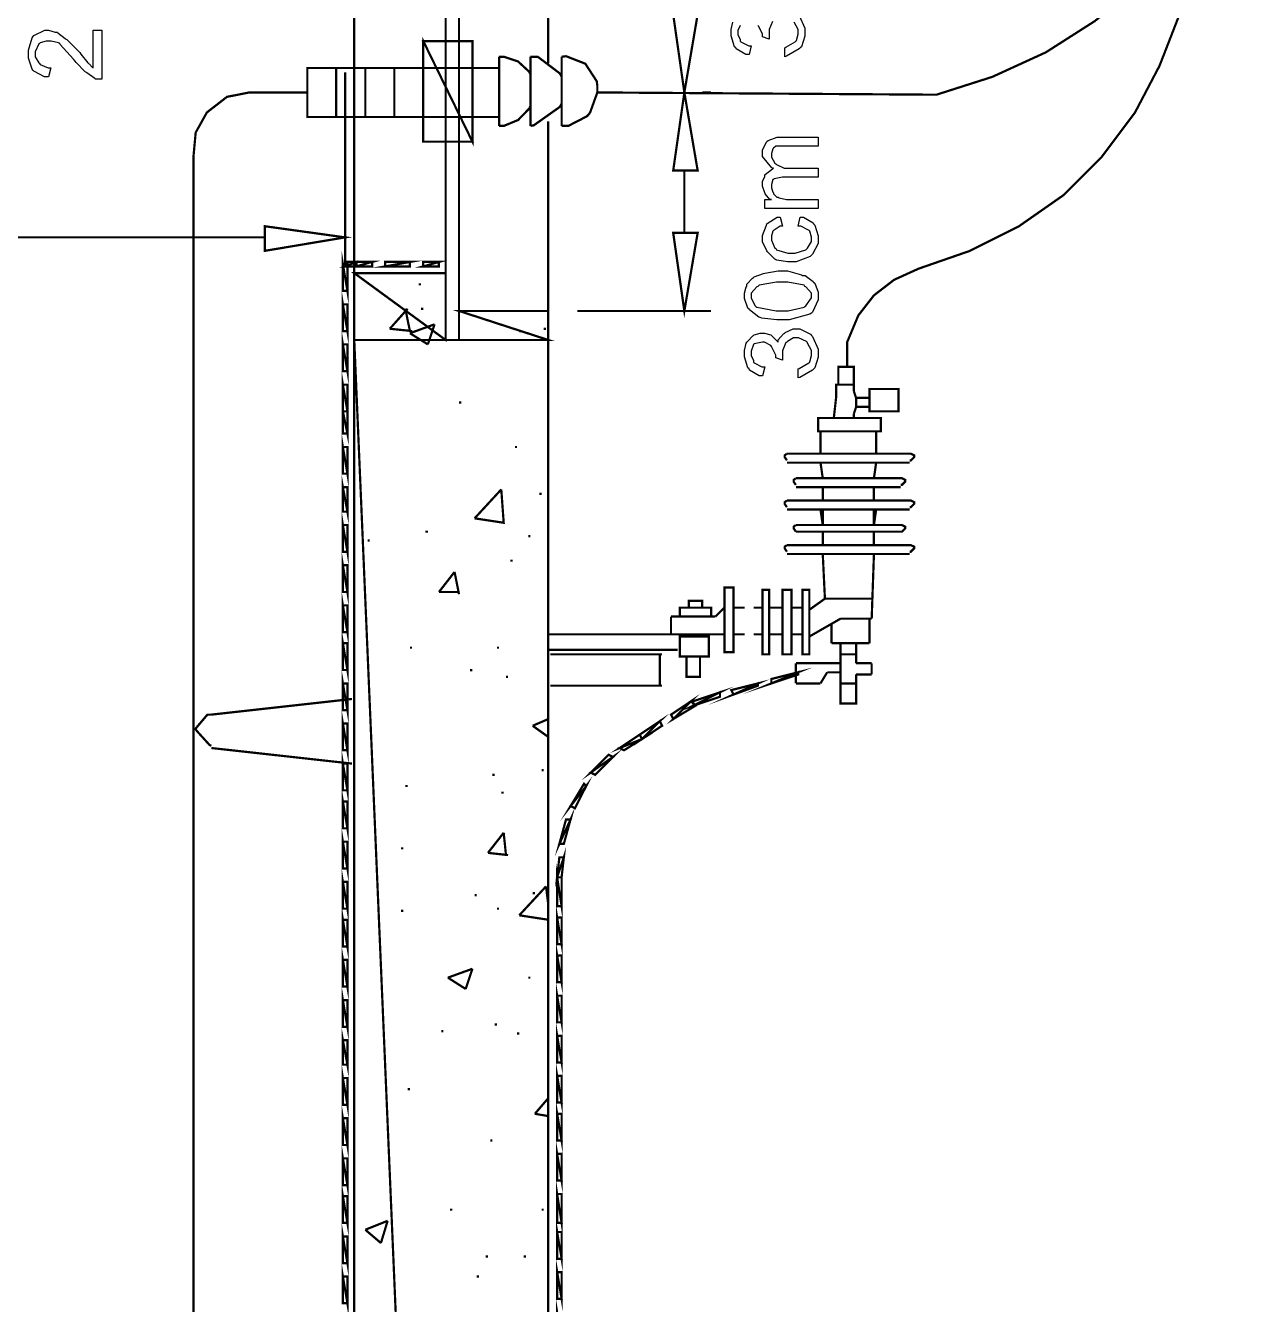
# Model space of a CAD drawing. Header units: metres. Extents: x -593 to 248, y 430 to 1024.
# Drawn here: x -486.61 to -463.42, y 936.27 to 960.58 of the extents above; entities that cross this region are included whole.
import ezdxf

# ---------------------------------------------------------------- set-up
doc = ezdxf.new("R2010")
doc.units = ezdxf.units.M
doc.header["$MEASUREMENT"] = 0
for name, color, linetype in [('C00-00-00-BLACK', 7, 'Continuous'), ('C00-7E-FF', 150, 'Continuous'), ('C00-FF-00', 3, 'Continuous'), ('C93-95-97', 253, 'Continuous'), ('CFF-00-00', 1, 'Continuous'), ('CFF-7E-00', 30, 'Continuous')]:
    doc.layers.add(name, color=color, linetype=linetype)

msp = doc.modelspace()

# ---------------------------------------------------------------- linework, layer by layer
at = {"layer": 'C00-00-00-BLACK', "const_width": 0.0423}
for points in [[(-480.361, 966.467), (-480.361, 868.083)], [(-476.674, 959.855), (-476.674, 966.467)], [(-478.369, 954.599), (-478.369, 964.008), (-478.624, 964.008), (-478.624, 954.599)], [(-477.607, 958.668), (-477.607, 959.982)], [(-477.011, 959.643), (-477.034, 959.696), (-477.246, 959.892), (-477.517, 959.982), (-477.607, 959.982)], [(-476.419, 959.6), (-476.452, 959.665), (-476.872, 959.982), (-477.011, 959.982)], [(-477.011, 958.668), (-477.011, 959.982)], [(-475.74, 959.43), (-475.751, 959.516), (-475.968, 959.85), (-476.335, 959.993), (-476.419, 959.982)], [(-476.419, 959.727), (-476.419, 959.982)], [(-477.607, 959.769), (-481.253, 959.769), (-481.253, 958.838), (-477.607, 958.838)], [(-480.703, 959.769), (-480.703, 958.838)], [(-480.151, 959.769), (-480.151, 958.838)], [(-479.599, 959.769), (-479.599, 958.838)], [(-476.419, 958.668), (-476.419, 959.727)], [(-476.419, 958.668), (-476.292, 958.668), (-475.941, 958.849), (-475.909, 958.881), (-475.877, 958.924), (-475.74, 959.304), (-475.74, 959.43)], [(-477.607, 958.668), (-477.517, 958.668), (-477.246, 958.78), (-477.034, 958.998), (-477.011, 959.05)], [(-477.011, 958.668), (-476.948, 958.679), (-476.452, 959.03), (-476.419, 959.093)], [(-476.674, 868.083), (-476.674, 958.754)], [(-480.361, 955.87), (-478.624, 955.87)], [(-479.134, 955.657), (-479.092, 955.657)], [(-479.685, 954.812), (-479.346, 955.192)], [(-479.303, 954.768), (-479.389, 955.192)], [(-479.092, 955.192), (-479.05, 955.192)], [(-478.369, 955.15), (-476.674, 955.15)], [(-479.303, 954.727), (-478.835, 954.896)], [(-478.962, 954.515), (-478.835, 954.896)], [(-479.685, 954.812), (-479.26, 954.768)], [(-479.303, 954.727), (-478.962, 954.515)], [(-477.224, 954.768), (-477.181, 954.768)], [(-476.758, 954.812), (-476.715, 954.812)], [(-478.624, 954.599), (-478.369, 954.599)], [(-470.863, 953.623), (-470.863, 953.75), (-471.202, 953.75), (-471.202, 953.497)], [(-478.369, 953.411), (-478.328, 953.411)], [(-471.202, 953.497), (-471.245, 953.115)], [(-470.821, 953.497), (-470.863, 953.623)], [(-471.202, 953.115), (-470.863, 953.115), (-470.863, 953.2)], [(-470.821, 953.327), (-470.863, 953.2)], [(-471.498, 952.438), (-471.498, 952.861)], [(-470.44, 952.438), (-470.44, 952.861)], [(-477.308, 952.565), (-477.266, 952.565)], [(-472.136, 952.438), (-472.136, 952.438), (-472.179, 952.405), (-472.179, 952.393), (-472.179, 952.372), (-472.136, 952.309), (-472.136, 952.309)], [(-469.802, 952.438), (-472.136, 952.438)], [(-469.802, 952.309), (-469.781, 952.309), (-469.717, 952.372), (-469.717, 952.393), (-469.717, 952.405), (-469.781, 952.438), (-469.802, 952.438)], [(-472.136, 952.266), (-469.802, 952.266)], [(-471.455, 951.97), (-471.498, 952.266)], [(-470.482, 951.97), (-470.44, 952.266)], [(-471.966, 951.97), (-471.966, 951.97), (-472.009, 951.938), (-472.009, 951.927), (-472.009, 951.906), (-471.966, 951.843), (-471.966, 951.843)], [(-469.971, 951.97), (-471.966, 951.97)], [(-469.971, 951.843), (-469.951, 951.843), (-469.887, 951.906), (-469.887, 951.927), (-469.887, 951.938), (-469.951, 951.97), (-469.971, 951.97)], [(-478.073, 951.208), (-477.566, 951.758)], [(-477.566, 951.758), (-477.52, 951.124), (-478.073, 951.208)], [(-471.966, 951.8), (-469.971, 951.8)], [(-471.455, 951.547), (-471.455, 951.8)], [(-470.482, 951.547), (-470.482, 951.8)], [(-476.843, 951.674), (-476.801, 951.674)], [(-472.136, 951.547), (-472.136, 951.547), (-472.179, 951.515), (-472.179, 951.504), (-472.179, 951.483), (-472.136, 951.42), (-472.136, 951.42)], [(-469.802, 951.547), (-472.136, 951.547)], [(-469.802, 951.42), (-469.781, 951.42), (-469.717, 951.483), (-469.717, 951.504), (-469.717, 951.515), (-469.781, 951.547), (-469.802, 951.547)], [(-472.136, 951.377), (-469.802, 951.377)], [(-471.455, 951.081), (-471.498, 951.377)], [(-471.455, 951.081), (-471.455, 951.377)], [(-470.482, 951.081), (-470.482, 951.377)], [(-470.482, 951.081), (-470.44, 951.377)], [(-471.966, 951.081), (-471.966, 951.081), (-472.009, 951.049), (-472.009, 951.038), (-472.009, 951.018), (-471.966, 950.954), (-471.966, 950.954)], [(-469.971, 951.081), (-471.966, 951.081)], [(-469.971, 950.954), (-469.951, 950.954), (-469.887, 951.018), (-469.887, 951.038), (-469.887, 951.049), (-469.951, 951.081), (-469.971, 951.081)], [(-480.108, 950.785), (-480.065, 950.785)], [(-479.007, 950.954), (-478.962, 950.954)], [(-477.054, 950.869), (-477.011, 950.869)], [(-471.966, 950.954), (-469.971, 950.954)], [(-471.455, 950.699), (-471.455, 950.954)], [(-470.482, 950.699), (-470.482, 950.954)], [(-472.136, 950.699), (-472.136, 950.699), (-472.179, 950.669), (-472.179, 950.658), (-472.179, 950.637), (-472.136, 950.573), (-472.136, 950.573)], [(-469.802, 950.699), (-472.136, 950.699)], [(-472.136, 950.53), (-469.802, 950.53)], [(-471.414, 949.681), (-471.455, 950.53)], [(-470.525, 949.3), (-470.482, 950.53)], [(-469.802, 950.573), (-469.781, 950.573), (-469.717, 950.637), (-469.717, 950.658), (-469.717, 950.669), (-469.781, 950.699), (-469.802, 950.699)], [(-477.393, 950.403), (-477.35, 950.403)], [(-478.751, 949.808), (-478.454, 950.189)], [(-478.369, 949.766), (-478.454, 950.189)], [(-478.751, 949.808), (-478.369, 949.808)], [(-471.71, 949.47), (-471.414, 949.681)], [(-471.414, 949.681), (-470.525, 949.681)], [(-474.339, 949.342), (-473.494, 949.342)], [(-474.339, 949.342), (-474.339, 949.004)], [(-473.494, 949.342), (-473.324, 949.511)], [(-473.152, 949.511), (-472.941, 949.511)], [(-472.771, 949.511), (-472.602, 949.511)], [(-472.475, 949.511), (-472.22, 949.511)], [(-472.051, 949.511), (-471.84, 949.511)], [(-471.71, 948.961), (-471.118, 949.3)], [(-471.118, 949.3), (-470.525, 949.3)], [(-470.567, 948.835), (-470.567, 949.3)], [(-471.287, 949.215), (-471.287, 948.835)], [(-476.674, 949.004), (-476.674, 948.708)], [(-474.808, 949.004), (-476.674, 949.004)], [(-473.324, 949.004), (-474.851, 949.004)], [(-473.152, 949.004), (-472.941, 949.004)], [(-472.771, 949.004), (-472.602, 949.004)], [(-472.475, 949.004), (-472.22, 949.004)], [(-472.051, 949.004), (-471.84, 949.004)], [(-471.287, 948.835), (-470.567, 948.835)], [(-470.821, 948.453), (-470.821, 948.835), (-471.118, 948.835), (-471.118, 947.688), (-470.821, 947.688), (-470.821, 948.24)], [(-479.303, 948.749), (-479.26, 948.749)], [(-477.65, 948.749), (-477.607, 948.749)], [(-476.674, 948.708), (-474.213, 948.708)], [(-476.631, 948.623), (-474.509, 948.623)], [(-474.552, 948.623), (-474.552, 948.027)], [(-471.118, 948.623), (-470.821, 948.623)], [(-478.158, 948.324), (-478.115, 948.324)], [(-471.966, 948.453), (-471.118, 948.453)], [(-471.966, 948.281), (-471.966, 948.453)], [(-470.821, 948.453), (-470.525, 948.453)], [(-470.525, 948.453), (-470.525, 948.24)], [(-477.477, 948.197), (-477.436, 948.197)], [(-471.966, 948.281), (-471.966, 948.07)], [(-471.966, 948.07), (-471.498, 948.07)], [(-471.498, 948.07), (-471.371, 948.281)], [(-471.371, 948.281), (-471.118, 948.281)], [(-471.118, 948.07), (-470.821, 948.07)], [(-470.525, 948.24), (-470.821, 948.24)], [(-476.631, 948.027), (-474.509, 948.027)], [(-480.404, 947.774), (-483.076, 947.477)], [(-483.076, 947.477), (-483.152, 947.477), (-483.366, 947.224), (-483.375, 947.181)], [(-476.97, 947.265), (-476.674, 947.392)], [(-483.375, 947.223), (-483.366, 947.181), (-483.108, 946.896), (-483.076, 946.885)], [(-476.97, 947.265), (-476.674, 947.054)], [(-480.404, 946.546), (-483.076, 946.842)], [(-476.801, 946.419), (-476.758, 946.419)], [(-479.389, 946.12), (-479.346, 946.12)], [(-477.735, 946.331), (-477.692, 946.331)], [(-477.566, 945.993), (-477.52, 945.993)], [(-477.819, 944.849), (-477.52, 945.231)], [(-477.477, 944.807), (-477.52, 945.231)], [(-479.473, 944.935), (-479.43, 944.935)], [(-477.819, 944.849), (-477.436, 944.807)], [(-477.224, 943.662), (-476.715, 944.212)], [(-476.674, 943.874), (-476.715, 944.212)], [(-478.073, 944.043), (-478.031, 944.043)], [(-476.97, 944.085), (-476.927, 944.085)], [(-479.473, 943.747), (-479.43, 943.747)], [(-477.65, 943.788), (-477.607, 943.788)], [(-477.224, 943.662), (-476.674, 943.578)], [(-478.581, 942.477), (-478.115, 942.646)], [(-478.581, 942.477), (-478.242, 942.261)], [(-478.242, 942.261), (-478.115, 942.646)], [(-477.054, 942.477), (-477.011, 942.477)], [(-477.692, 941.585), (-477.65, 941.585)], [(-478.708, 941.458), (-478.665, 941.458)], [(-477.266, 941.416), (-477.224, 941.416)], [(-479.346, 940.357), (-479.303, 940.357)], [(-476.927, 939.889), (-476.674, 940.185)], [(-476.927, 939.889), (-476.674, 939.846)], [(-477.776, 939.381), (-477.735, 939.381)], [(-480.151, 937.685), (-479.726, 937.855)], [(-479.854, 937.432), (-479.726, 937.855)], [(-478.538, 938.066), (-478.497, 938.066)], [(-476.801, 938.066), (-476.758, 938.066)], [(-480.151, 937.685), (-479.854, 937.432)], [(-477.862, 937.177), (-477.819, 937.177)], [(-477.14, 937.177), (-477.097, 937.177)], [(-478.031, 936.796), (-477.989, 936.796)]]:
    msp.add_lwpolyline(points, dxfattribs=at)
for points in [[(-478.115, 960.278), (-479.047, 960.278), (-478.115, 958.369), (-478.115, 960.278)], [(-478.115, 960.278), (-479.05, 960.278), (-479.05, 958.369), (-478.115, 958.369), (-478.115, 960.278)], [(-479.047, 960.278), (-478.115, 958.369), (-479.047, 958.369), (-479.047, 960.278)], [(-470.863, 954.089), (-471.159, 954.089), (-471.159, 953.75), (-470.863, 953.75), (-470.863, 954.089)], [(-470.014, 953.242), (-470.567, 953.242), (-470.567, 953.666), (-470.014, 953.666), (-470.014, 953.242)], [(-470.567, 953.497), (-470.821, 953.497), (-470.821, 953.327), (-470.567, 953.327), (-470.567, 953.497)], [(-471.541, 952.861), (-470.353, 952.861), (-470.353, 953.115), (-471.541, 953.115), (-471.541, 952.861)], [(-473.152, 949.893), (-473.324, 949.893), (-473.324, 948.665), (-473.152, 948.665), (-473.152, 949.893)], [(-472.475, 949.85), (-472.602, 949.85), (-472.602, 948.623), (-472.475, 948.623), (-472.475, 949.85)], [(-472.051, 949.85), (-472.22, 949.85), (-472.22, 948.623), (-472.051, 948.623), (-472.051, 949.85)], [(-471.71, 949.85), (-471.84, 949.85), (-471.84, 948.623), (-471.71, 948.623), (-471.71, 949.85)], [(-474, 949.511), (-473.747, 949.511), (-473.747, 949.638), (-474, 949.638), (-474, 949.511)], [(-474.17, 949.342), (-473.577, 949.342), (-473.577, 949.511), (-474.17, 949.511), (-474.17, 949.342)], [(-473.62, 948.961), (-474.17, 948.961), (-474.17, 948.58), (-473.62, 948.58), (-473.62, 948.961)], [(-473.789, 948.58), (-474.043, 948.58), (-474.043, 948.197), (-473.789, 948.197), (-473.789, 948.58)]]:
    msp.add_lwpolyline(points, close=True, dxfattribs=at)
at = {"layer": 'C00-00-00-BLACK'}
for points in [[(-478.115, 960.278), (-479.047, 960.278), (-478.115, 958.369), (-478.115, 960.278)], [(-479.047, 960.278), (-478.115, 958.369), (-479.047, 958.369), (-479.047, 960.278)]]:
    msp.add_lwpolyline(points, close=True, dxfattribs=at)
at = {"layer": 'C00-7E-FF', "const_width": 0.0423}
for points in [[(-474.298, 960.788), (-473.833, 960.788), (-474.086, 959.304), (-474.298, 960.788)], [(-474.298, 957.82), (-473.833, 957.82), (-474.086, 959.304), (-474.298, 957.82)], [(-482.061, 956.761), (-482.061, 956.293), (-480.534, 956.549), (-482.061, 956.761)], [(-474.298, 956.634), (-473.833, 956.634), (-474.086, 955.15), (-474.298, 956.634)]]:
    msp.add_lwpolyline(points, close=True, dxfattribs=at)
at = {"layer": 'C00-7E-FF'}
for points in [[(-474.298, 960.788), (-473.833, 960.788), (-474.086, 959.304), (-474.298, 960.788)], [(-474.298, 957.82), (-473.833, 957.82), (-474.086, 959.304), (-474.298, 957.82)], [(-482.061, 956.761), (-482.061, 956.293), (-480.534, 956.549), (-482.061, 956.761)], [(-474.298, 956.634), (-473.833, 956.634), (-474.086, 955.15), (-474.298, 956.634)]]:
    msp.add_lwpolyline(points, close=True, dxfattribs=at)
at = {"layer": 'C00-7E-FF', "const_width": 0.0423}
for points in [[(-480.534, 959.686), (-480.534, 956.039)], [(-473.747, 959.304), (-473.577, 959.304)], [(-473.747, 959.304), (-473.577, 959.304)], [(-474.086, 957.82), (-474.086, 956.634)], [(-482.061, 956.549), (-487.614, 956.549)], [(-476.123, 955.15), (-473.577, 955.15)]]:
    msp.add_lwpolyline(points, dxfattribs=at)
at = {"layer": 'C00-FF-00', "const_width": 0.0423}
for points in [[(-480.319, 955.997), (-480.319, 956.082), (-480.534, 955.997), (-480.319, 955.997)], [(-480.577, 956.039), (-480.491, 955.531), (-480.577, 955.531), (-480.577, 956.039)], [(-480.319, 956.082), (-480.534, 955.997), (-480.534, 956.082), (-480.319, 956.082)], [(-480.022, 955.997), (-480.022, 956.082), (-480.322, 955.997), (-480.022, 955.997)], [(-480.022, 956.082), (-480.322, 955.997), (-480.322, 956.082), (-480.022, 956.082)], [(-479.303, 955.997), (-479.303, 956.082), (-479.772, 955.997), (-479.303, 955.997)], [(-479.303, 956.082), (-479.772, 955.997), (-479.772, 956.082), (-479.303, 956.082)], [(-478.751, 955.997), (-478.751, 956.082), (-479.05, 955.997), (-478.751, 955.997)], [(-478.751, 956.082), (-479.05, 955.997), (-479.05, 956.082), (-478.751, 956.082)], [(-480.491, 956.039), (-480.577, 956.039), (-480.491, 955.531), (-480.491, 956.039)], [(-480.577, 955.277), (-480.491, 954.768), (-480.577, 954.768), (-480.577, 955.277)], [(-480.491, 955.277), (-480.577, 955.277), (-480.491, 954.768), (-480.491, 955.277)], [(-480.577, 954.515), (-480.491, 954.006), (-480.577, 954.006), (-480.577, 954.515)], [(-480.491, 954.515), (-480.577, 954.515), (-480.491, 954.006), (-480.491, 954.515)], [(-480.577, 953.75), (-480.491, 953.242), (-480.577, 953.242), (-480.577, 953.75)], [(-480.491, 953.75), (-480.577, 953.75), (-480.491, 953.242), (-480.491, 953.75)], [(-480.577, 953.242), (-480.491, 952.819), (-480.577, 952.819), (-480.577, 953.242)], [(-480.491, 953.242), (-480.577, 953.242), (-480.491, 952.819), (-480.491, 953.242)], [(-480.577, 952.565), (-480.491, 952.057), (-480.577, 952.057), (-480.577, 952.565)], [(-480.491, 952.565), (-480.577, 952.565), (-480.491, 952.057), (-480.491, 952.565)], [(-480.577, 951.8), (-480.491, 951.335), (-480.577, 951.335), (-480.577, 951.8)], [(-480.491, 951.8), (-480.577, 951.8), (-480.491, 951.335), (-480.491, 951.8)], [(-480.577, 951.081), (-480.491, 950.573), (-480.577, 950.573), (-480.577, 951.081)], [(-480.491, 951.081), (-480.577, 951.081), (-480.491, 950.573), (-480.491, 951.081)], [(-480.577, 950.316), (-480.491, 949.808), (-480.577, 949.808), (-480.577, 950.316)], [(-480.491, 950.316), (-480.577, 950.316), (-480.491, 949.808), (-480.491, 950.316)], [(-480.577, 949.554), (-480.491, 949.046), (-480.577, 949.046), (-480.577, 949.554)], [(-480.491, 949.554), (-480.577, 949.554), (-480.491, 949.046), (-480.491, 949.554)], [(-480.577, 948.835), (-480.491, 948.326), (-480.577, 948.326), (-480.577, 948.835)], [(-480.491, 948.835), (-480.577, 948.835), (-480.491, 948.326), (-480.491, 948.835)], [(-480.577, 948.07), (-480.491, 947.562), (-480.577, 947.562), (-480.577, 948.07)], [(-471.924, 948.281), (-472.432, 948.07), (-472.432, 948.154), (-471.924, 948.281)], [(-480.491, 948.07), (-480.577, 948.07), (-480.491, 947.562), (-480.491, 948.07)], [(-472.686, 948.027), (-472.686, 948.07), (-473.152, 947.858), (-472.686, 948.027)], [(-472.686, 948.07), (-473.152, 947.858), (-473.194, 947.943), (-472.686, 948.07)], [(-471.924, 948.24), (-471.924, 948.281), (-472.432, 948.07), (-471.924, 948.24)], [(-473.959, 947.731), (-474.298, 947.392), (-474.339, 947.477), (-473.959, 947.731)], [(-473.408, 947.816), (-473.408, 947.901), (-473.916, 947.647), (-473.408, 947.816)], [(-473.408, 947.901), (-473.916, 947.647), (-473.916, 947.731), (-473.408, 947.901)], [(-473.874, 947.647), (-473.959, 947.731), (-474.298, 947.392), (-473.874, 947.647)], [(-480.577, 947.308), (-480.491, 946.8), (-480.577, 946.8), (-480.577, 947.308)], [(-474.509, 947.265), (-474.552, 947.351), (-474.893, 947.012), (-474.509, 947.265)], [(-474.552, 947.351), (-474.893, 947.012), (-474.935, 947.096), (-474.552, 947.351)], [(-480.491, 947.308), (-480.577, 947.308), (-480.491, 946.8), (-480.491, 947.308)], [(-474.935, 947.096), (-474.893, 947.012), (-475.317, 946.842), (-474.935, 947.096)], [(-474.893, 947.012), (-475.317, 946.842), (-475.231, 946.8), (-474.893, 947.012)], [(-480.577, 946.546), (-480.491, 946.037), (-480.577, 946.037), (-480.577, 946.546)], [(-475.527, 946.715), (-475.443, 946.673), (-475.866, 946.376), (-475.527, 946.715)], [(-475.443, 946.673), (-475.866, 946.376), (-475.782, 946.331), (-475.443, 946.673)], [(-480.491, 946.546), (-480.577, 946.546), (-480.491, 946.037), (-480.491, 946.546)], [(-475.993, 946.163), (-475.952, 946.12), (-476.249, 945.738), (-475.993, 946.163)], [(-475.952, 946.12), (-476.249, 945.738), (-476.165, 945.697), (-475.952, 946.12)], [(-480.577, 945.824), (-480.491, 945.315), (-480.577, 945.315), (-480.577, 945.824)], [(-480.491, 945.824), (-480.577, 945.824), (-480.491, 945.315), (-480.491, 945.824)], [(-476.249, 945.485), (-476.462, 945.019), (-476.377, 945.019), (-476.249, 945.485)], [(-476.335, 945.485), (-476.249, 945.485), (-476.462, 945.019), (-476.335, 945.485)], [(-480.577, 945.062), (-480.491, 944.553), (-480.577, 944.553), (-480.577, 945.062)], [(-480.491, 945.062), (-480.577, 945.062), (-480.491, 944.553), (-480.491, 945.062)], [(-476.377, 944.765), (-476.504, 944.384), (-476.419, 944.384), (-476.377, 944.765)], [(-476.462, 944.765), (-476.377, 944.765), (-476.504, 944.384), (-476.462, 944.765)], [(-480.577, 944.297), (-480.491, 943.788), (-480.577, 943.788), (-480.577, 944.297)], [(-476.504, 944.384), (-476.419, 943.834), (-476.504, 943.834), (-476.504, 944.384)], [(-480.491, 944.297), (-480.577, 944.297), (-480.491, 943.788), (-480.491, 944.297)], [(-476.419, 944.384), (-476.504, 944.384), (-476.419, 943.834), (-476.419, 944.384)], [(-480.577, 943.578), (-480.491, 943.069), (-480.577, 943.069), (-480.577, 943.578)], [(-476.504, 943.619), (-476.419, 943.112), (-476.504, 943.112), (-476.504, 943.619)], [(-480.491, 943.578), (-480.577, 943.578), (-480.491, 943.069), (-480.491, 943.578)], [(-476.419, 943.619), (-476.504, 943.619), (-476.419, 943.112), (-476.419, 943.619)], [(-480.577, 942.816), (-480.491, 942.307), (-480.577, 942.307), (-480.577, 942.816)], [(-476.504, 942.9), (-476.419, 942.392), (-476.504, 942.392), (-476.504, 942.9)], [(-480.491, 942.816), (-480.577, 942.816), (-480.491, 942.307), (-480.491, 942.816)], [(-476.419, 942.9), (-476.504, 942.9), (-476.419, 942.392), (-476.419, 942.9)], [(-480.577, 942.051), (-480.491, 941.542), (-480.577, 941.542), (-480.577, 942.051)], [(-476.504, 942.135), (-476.419, 941.628), (-476.504, 941.628), (-476.504, 942.135)], [(-480.491, 942.051), (-480.577, 942.051), (-480.491, 941.542), (-480.491, 942.051)], [(-476.419, 942.135), (-476.504, 942.135), (-476.419, 941.628), (-476.419, 942.135)], [(-480.577, 941.288), (-480.491, 940.823), (-480.577, 940.823), (-480.577, 941.288)], [(-476.504, 941.373), (-476.419, 940.866), (-476.504, 940.866), (-476.504, 941.373)], [(-480.491, 941.288), (-480.577, 941.288), (-480.491, 940.823), (-480.491, 941.288)], [(-476.419, 941.373), (-476.504, 941.373), (-476.419, 940.866), (-476.419, 941.373)], [(-480.577, 940.569), (-480.491, 940.061), (-480.577, 940.061), (-480.577, 940.569)], [(-476.504, 940.611), (-476.419, 940.104), (-476.504, 940.104), (-476.504, 940.611)], [(-480.491, 940.569), (-480.577, 940.569), (-480.491, 940.061), (-480.491, 940.569)], [(-476.419, 940.611), (-476.504, 940.611), (-476.419, 940.104), (-476.419, 940.611)], [(-480.577, 939.804), (-480.491, 939.296), (-480.577, 939.296), (-480.577, 939.804)], [(-476.504, 939.889), (-476.419, 939.381), (-476.504, 939.381), (-476.504, 939.889)], [(-480.491, 939.804), (-480.577, 939.804), (-480.491, 939.296), (-480.491, 939.804)], [(-476.419, 939.889), (-476.504, 939.889), (-476.419, 939.381), (-476.419, 939.889)], [(-476.504, 939.127), (-476.419, 938.619), (-476.504, 938.619), (-476.504, 939.127)], [(-480.577, 939.042), (-480.491, 938.534), (-480.577, 938.534), (-480.577, 939.042)], [(-476.419, 939.127), (-476.504, 939.127), (-476.419, 938.619), (-476.419, 939.127)], [(-480.491, 939.042), (-480.577, 939.042), (-480.491, 938.534), (-480.491, 939.042)], [(-476.504, 938.364), (-476.419, 937.815), (-476.504, 937.815), (-476.504, 938.364)], [(-480.577, 938.323), (-480.491, 937.815), (-480.577, 937.815), (-480.577, 938.323)], [(-476.419, 938.364), (-476.504, 938.364), (-476.419, 937.815), (-476.419, 938.364)], [(-480.491, 938.323), (-480.577, 938.323), (-480.491, 937.815), (-480.491, 938.323)], [(-476.504, 937.643), (-476.419, 937.134), (-476.504, 937.134), (-476.504, 937.643)], [(-480.577, 937.558), (-480.491, 937.05), (-480.577, 937.05), (-480.577, 937.558)], [(-476.419, 937.643), (-476.504, 937.643), (-476.419, 937.134), (-476.419, 937.643)], [(-480.491, 937.558), (-480.577, 937.558), (-480.491, 937.05), (-480.491, 937.558)], [(-480.577, 936.796), (-480.491, 936.288), (-480.577, 936.288), (-480.577, 936.796)], [(-476.419, 936.88), (-476.504, 936.88), (-476.419, 936.373), (-476.419, 936.88)], [(-476.504, 936.88), (-476.419, 936.373), (-476.504, 936.373), (-476.504, 936.88)], [(-480.491, 936.796), (-480.577, 936.796), (-480.491, 936.288), (-480.491, 936.796)], [(-476.504, 936.115), (-476.419, 935.608), (-476.504, 935.608), (-476.504, 936.115)]]:
    msp.add_lwpolyline(points, close=True, dxfattribs=at)
for points in [[(-480.319, 955.997), (-480.319, 956.082)], [(-480.491, 953.242), (-480.577, 953.242)], [(-473.916, 947.647), (-473.916, 947.731)], [(-474.893, 947.012), (-474.935, 947.096)], [(-476.377, 945.019), (-476.462, 945.019)]]:
    msp.add_lwpolyline(points, dxfattribs=at)
at = {"layer": 'C00-FF-00'}
for points in [[(-480.491, 956.039), (-480.577, 956.039), (-480.491, 955.531), (-480.491, 956.039)], [(-480.577, 956.039), (-480.491, 955.531), (-480.577, 955.531), (-480.577, 956.039)], [(-480.319, 955.997), (-480.319, 956.082), (-480.534, 955.997), (-480.319, 955.997)], [(-480.319, 956.082), (-480.534, 955.997), (-480.534, 956.082), (-480.319, 956.082)], [(-480.022, 955.997), (-480.022, 956.082), (-480.322, 955.997), (-480.022, 955.997)], [(-480.022, 956.082), (-480.322, 955.997), (-480.322, 956.082), (-480.022, 956.082)], [(-479.303, 955.997), (-479.303, 956.082), (-479.772, 955.997), (-479.303, 955.997)], [(-479.303, 956.082), (-479.772, 955.997), (-479.772, 956.082), (-479.303, 956.082)], [(-478.751, 955.997), (-478.751, 956.082), (-479.05, 955.997), (-478.751, 955.997)], [(-478.751, 956.082), (-479.05, 955.997), (-479.05, 956.082), (-478.751, 956.082)], [(-480.491, 955.277), (-480.577, 955.277), (-480.491, 954.768), (-480.491, 955.277)], [(-480.577, 955.277), (-480.491, 954.768), (-480.577, 954.768), (-480.577, 955.277)], [(-480.491, 954.515), (-480.577, 954.515), (-480.491, 954.006), (-480.491, 954.515)], [(-480.577, 954.515), (-480.491, 954.006), (-480.577, 954.006), (-480.577, 954.515)], [(-480.491, 953.75), (-480.577, 953.75), (-480.491, 953.242), (-480.491, 953.75)], [(-480.577, 953.75), (-480.491, 953.242), (-480.577, 953.242), (-480.577, 953.75)], [(-480.491, 953.242), (-480.577, 953.242), (-480.491, 952.819), (-480.491, 953.242)], [(-480.577, 953.242), (-480.491, 952.819), (-480.577, 952.819), (-480.577, 953.242)], [(-480.491, 952.565), (-480.577, 952.565), (-480.491, 952.057), (-480.491, 952.565)], [(-480.577, 952.565), (-480.491, 952.057), (-480.577, 952.057), (-480.577, 952.565)], [(-480.491, 951.8), (-480.577, 951.8), (-480.491, 951.335), (-480.491, 951.8)], [(-480.577, 951.8), (-480.491, 951.335), (-480.577, 951.335), (-480.577, 951.8)], [(-480.491, 951.081), (-480.577, 951.081), (-480.491, 950.573), (-480.491, 951.081)], [(-480.577, 951.081), (-480.491, 950.573), (-480.577, 950.573), (-480.577, 951.081)], [(-480.491, 950.316), (-480.577, 950.316), (-480.491, 949.808), (-480.491, 950.316)], [(-480.577, 950.316), (-480.491, 949.808), (-480.577, 949.808), (-480.577, 950.316)], [(-480.491, 949.554), (-480.577, 949.554), (-480.491, 949.046), (-480.491, 949.554)], [(-480.577, 949.554), (-480.491, 949.046), (-480.577, 949.046), (-480.577, 949.554)], [(-480.491, 948.835), (-480.577, 948.835), (-480.491, 948.326), (-480.491, 948.835)], [(-480.577, 948.835), (-480.491, 948.326), (-480.577, 948.326), (-480.577, 948.835)], [(-471.924, 948.24), (-471.924, 948.281), (-472.432, 948.07), (-471.924, 948.24)], [(-471.924, 948.281), (-472.432, 948.07), (-472.432, 948.154), (-471.924, 948.281)], [(-480.491, 948.07), (-480.577, 948.07), (-480.491, 947.562), (-480.491, 948.07)], [(-480.577, 948.07), (-480.491, 947.562), (-480.577, 947.562), (-480.577, 948.07)], [(-473.408, 947.816), (-473.408, 947.901), (-473.916, 947.647), (-473.408, 947.816)], [(-473.408, 947.901), (-473.916, 947.647), (-473.916, 947.731), (-473.408, 947.901)], [(-472.686, 948.07), (-473.152, 947.858), (-473.194, 947.943), (-472.686, 948.07)], [(-472.686, 948.027), (-472.686, 948.07), (-473.152, 947.858), (-472.686, 948.027)], [(-473.959, 947.731), (-474.298, 947.392), (-474.339, 947.477), (-473.959, 947.731)], [(-473.874, 947.647), (-473.959, 947.731), (-474.298, 947.392), (-473.874, 947.647)], [(-474.552, 947.351), (-474.893, 947.012), (-474.935, 947.096), (-474.552, 947.351)], [(-474.509, 947.265), (-474.552, 947.351), (-474.893, 947.012), (-474.509, 947.265)], [(-480.491, 947.308), (-480.577, 947.308), (-480.491, 946.8), (-480.491, 947.308)], [(-480.577, 947.308), (-480.491, 946.8), (-480.577, 946.8), (-480.577, 947.308)], [(-474.935, 947.096), (-474.893, 947.012), (-475.317, 946.842), (-474.935, 947.096)], [(-474.893, 947.012), (-475.317, 946.842), (-475.231, 946.8), (-474.893, 947.012)], [(-475.527, 946.715), (-475.443, 946.673), (-475.866, 946.376), (-475.527, 946.715)], [(-475.443, 946.673), (-475.866, 946.376), (-475.782, 946.331), (-475.443, 946.673)], [(-480.491, 946.546), (-480.577, 946.546), (-480.491, 946.037), (-480.491, 946.546)], [(-480.577, 946.546), (-480.491, 946.037), (-480.577, 946.037), (-480.577, 946.546)], [(-475.993, 946.163), (-475.952, 946.12), (-476.249, 945.738), (-475.993, 946.163)], [(-475.952, 946.12), (-476.249, 945.738), (-476.165, 945.697), (-475.952, 946.12)], [(-480.491, 945.824), (-480.577, 945.824), (-480.491, 945.315), (-480.491, 945.824)], [(-480.577, 945.824), (-480.491, 945.315), (-480.577, 945.315), (-480.577, 945.824)], [(-476.335, 945.485), (-476.249, 945.485), (-476.462, 945.019), (-476.335, 945.485)], [(-476.249, 945.485), (-476.462, 945.019), (-476.377, 945.019), (-476.249, 945.485)], [(-480.491, 945.062), (-480.577, 945.062), (-480.491, 944.553), (-480.491, 945.062)], [(-480.577, 945.062), (-480.491, 944.553), (-480.577, 944.553), (-480.577, 945.062)], [(-476.462, 944.765), (-476.377, 944.765), (-476.504, 944.384), (-476.462, 944.765)], [(-476.377, 944.765), (-476.504, 944.384), (-476.419, 944.384), (-476.377, 944.765)], [(-480.491, 944.297), (-480.577, 944.297), (-480.491, 943.788), (-480.491, 944.297)], [(-480.577, 944.297), (-480.491, 943.788), (-480.577, 943.788), (-480.577, 944.297)], [(-476.419, 944.384), (-476.504, 944.384), (-476.419, 943.834), (-476.419, 944.384)], [(-476.504, 944.384), (-476.419, 943.834), (-476.504, 943.834), (-476.504, 944.384)], [(-480.491, 943.578), (-480.577, 943.578), (-480.491, 943.069), (-480.491, 943.578)], [(-480.577, 943.578), (-480.491, 943.069), (-480.577, 943.069), (-480.577, 943.578)], [(-476.419, 943.619), (-476.504, 943.619), (-476.419, 943.112), (-476.419, 943.619)], [(-476.504, 943.619), (-476.419, 943.112), (-476.504, 943.112), (-476.504, 943.619)], [(-480.491, 942.816), (-480.577, 942.816), (-480.491, 942.307), (-480.491, 942.816)], [(-480.577, 942.816), (-480.491, 942.307), (-480.577, 942.307), (-480.577, 942.816)], [(-476.419, 942.9), (-476.504, 942.9), (-476.419, 942.392), (-476.419, 942.9)], [(-476.504, 942.9), (-476.419, 942.392), (-476.504, 942.392), (-476.504, 942.9)], [(-480.491, 942.051), (-480.577, 942.051), (-480.491, 941.542), (-480.491, 942.051)], [(-480.577, 942.051), (-480.491, 941.542), (-480.577, 941.542), (-480.577, 942.051)], [(-476.419, 942.135), (-476.504, 942.135), (-476.419, 941.628), (-476.419, 942.135)], [(-476.504, 942.135), (-476.419, 941.628), (-476.504, 941.628), (-476.504, 942.135)], [(-480.491, 941.288), (-480.577, 941.288), (-480.491, 940.823), (-480.491, 941.288)], [(-480.577, 941.288), (-480.491, 940.823), (-480.577, 940.823), (-480.577, 941.288)], [(-476.419, 941.373), (-476.504, 941.373), (-476.419, 940.866), (-476.419, 941.373)], [(-476.504, 941.373), (-476.419, 940.866), (-476.504, 940.866), (-476.504, 941.373)], [(-480.491, 940.569), (-480.577, 940.569), (-480.491, 940.061), (-480.491, 940.569)], [(-480.577, 940.569), (-480.491, 940.061), (-480.577, 940.061), (-480.577, 940.569)], [(-476.419, 940.611), (-476.504, 940.611), (-476.419, 940.104), (-476.419, 940.611)], [(-476.504, 940.611), (-476.419, 940.104), (-476.504, 940.104), (-476.504, 940.611)], [(-476.419, 939.889), (-476.504, 939.889), (-476.419, 939.381), (-476.419, 939.889)], [(-476.504, 939.889), (-476.419, 939.381), (-476.504, 939.381), (-476.504, 939.889)], [(-480.491, 939.804), (-480.577, 939.804), (-480.491, 939.296), (-480.491, 939.804)], [(-480.577, 939.804), (-480.491, 939.296), (-480.577, 939.296), (-480.577, 939.804)], [(-476.419, 939.127), (-476.504, 939.127), (-476.419, 938.619), (-476.419, 939.127)], [(-476.504, 939.127), (-476.419, 938.619), (-476.504, 938.619), (-476.504, 939.127)], [(-480.491, 939.042), (-480.577, 939.042), (-480.491, 938.534), (-480.491, 939.042)], [(-480.577, 939.042), (-480.491, 938.534), (-480.577, 938.534), (-480.577, 939.042)], [(-476.419, 938.364), (-476.504, 938.364), (-476.419, 937.815), (-476.419, 938.364)], [(-476.504, 938.364), (-476.419, 937.815), (-476.504, 937.815), (-476.504, 938.364)], [(-480.491, 938.323), (-480.577, 938.323), (-480.491, 937.815), (-480.491, 938.323)], [(-480.577, 938.323), (-480.491, 937.815), (-480.577, 937.815), (-480.577, 938.323)], [(-476.419, 937.643), (-476.504, 937.643), (-476.419, 937.134), (-476.419, 937.643)], [(-476.504, 937.643), (-476.419, 937.134), (-476.504, 937.134), (-476.504, 937.643)], [(-480.491, 937.558), (-480.577, 937.558), (-480.491, 937.05), (-480.491, 937.558)], [(-480.577, 937.558), (-480.491, 937.05), (-480.577, 937.05), (-480.577, 937.558)], [(-480.491, 936.796), (-480.577, 936.796), (-480.491, 936.288), (-480.491, 936.796)], [(-480.577, 936.796), (-480.491, 936.288), (-480.577, 936.288), (-480.577, 936.796)], [(-476.419, 936.88), (-476.504, 936.88), (-476.419, 936.373), (-476.419, 936.88)], [(-476.504, 936.88), (-476.419, 936.373), (-476.504, 936.373), (-476.504, 936.88)]]:
    msp.add_lwpolyline(points, close=True, dxfattribs=at)
at = {"layer": 'C93-95-97', "const_width": 0.0423}
for points in [[(-478.624, 955.87), (-480.361, 955.87), (-478.624, 954.599), (-478.624, 955.87)], [(-480.361, 955.87), (-478.624, 954.599), (-480.361, 954.599), (-480.361, 955.87)], [(-480.361, 954.599), (-476.674, 868.083), (-480.361, 868.083), (-480.361, 954.599)], [(-476.674, 955.15), (-478.369, 955.15), (-476.674, 954.599), (-476.674, 955.15)], [(-478.369, 955.15), (-476.674, 954.599), (-478.369, 954.599), (-478.369, 955.15)], [(-476.674, 954.599), (-480.361, 954.599), (-476.674, 868.083), (-476.674, 954.599)]]:
    msp.add_lwpolyline(points, close=True, dxfattribs=at)
at = {"layer": 'C93-95-97'}
for points in [[(-478.624, 955.87), (-480.361, 955.87), (-478.624, 954.599), (-478.624, 955.87)], [(-480.361, 955.87), (-478.624, 954.599), (-480.361, 954.599), (-480.361, 955.87)], [(-476.674, 955.15), (-478.369, 955.15), (-476.674, 954.599), (-476.674, 955.15)], [(-478.369, 955.15), (-476.674, 954.599), (-478.369, 954.599), (-478.369, 955.15)], [(-476.674, 954.599), (-480.361, 954.599), (-476.674, 868.083), (-476.674, 954.599)], [(-480.361, 954.599), (-476.674, 868.083), (-480.361, 868.083), (-480.361, 954.599)]]:
    msp.add_lwpolyline(points, close=True, dxfattribs=at)
at = {"layer": 'CFF-00-00', "const_width": 0.0423}
for points in [[(-475.74, 959.304), (-469.294, 959.261), (-468.233, 959.6), (-467.215, 960.066), (-466.283, 960.661), (-465.435, 961.339), (-464.673, 962.143), (-463.992, 963.034), (-463.442, 964.008)], [(-469.633, 955.954), (-468.657, 956.293), (-467.725, 956.761), (-466.876, 957.354), (-466.157, 958.073), (-465.519, 958.924), (-465.053, 959.812), (-464.673, 960.788)], [(-481.253, 959.304), (-482.357, 959.304), (-482.78, 959.22), (-483.162, 958.924), (-483.375, 958.542), (-483.418, 958.073), (-483.418, 953.031), (-483.418, 903.223)], [(-469.633, 955.954), (-470.098, 955.743), (-470.482, 955.447), (-470.779, 955.065), (-470.991, 954.558), (-470.991, 954.089)]]:
    msp.add_lwpolyline(points, dxfattribs=at)
at = {"layer": 'CFF-7E-00'}
for points in [[(-471.903, 960.767), (-471.794, 960.528), (-471.794, 960.448), (-471.794, 960.374), (-471.86, 960.173), (-471.882, 960.151), (-471.905, 960.131), (-472.147, 959.993), (-472.179, 959.982), (-472.179, 959.982), (-472.179, 960.151), (-472.158, 960.162), (-471.978, 960.268), (-471.966, 960.278), (-471.957, 960.289), (-471.924, 960.409), (-471.924, 960.448), (-471.924, 960.501), (-471.999, 960.64)], [(-473.025, 960.576), (-473.068, 960.481), (-473.068, 960.448), (-473.068, 960.406), (-473.025, 960.311), (-473.025, 960.278), (-473.015, 960.268), (-472.863, 960.192), (-472.813, 960.192), (-472.855, 960.023), (-472.919, 960.023), (-473.099, 960.131), (-473.109, 960.151), (-473.131, 960.173), (-473.194, 960.38), (-473.194, 960.448), (-473.194, 960.501), (-473.163, 960.64)], [(-472.412, 960.651), (-472.475, 960.499), (-472.475, 960.448), (-472.475, 960.416), (-472.475, 960.344), (-472.475, 960.319), (-472.602, 960.362), (-472.602, 960.362), (-472.602, 960.362), (-472.602, 960.362), (-472.602, 960.416), (-472.676, 960.566), (-472.686, 960.577)]]:
    msp.add_lwpolyline(points, dxfattribs=at)
for points in [[(-485.325, 960.489), (-485.156, 960.489), (-485.156, 959.557), (-485.187, 959.557), (-485.259, 959.557), (-485.283, 959.557), (-485.294, 959.568), (-485.442, 959.676), (-485.452, 959.686), (-485.474, 959.696), (-485.644, 959.876), (-485.664, 959.896), (-485.696, 959.939), (-485.951, 960.215), (-485.96, 960.235), (-485.983, 960.246), (-486.124, 960.278), (-486.171, 960.278), (-486.215, 960.278), (-486.334, 960.246), (-486.343, 960.235), (-486.355, 960.226), (-486.429, 960.074), (-486.429, 960.023), (-486.429, 959.982), (-486.355, 959.866), (-486.343, 959.855), (-486.334, 959.834), (-486.181, 959.769), (-486.13, 959.769), (-486.171, 959.6), (-486.247, 959.6), (-486.45, 959.706), (-486.47, 959.727), (-486.481, 959.749), (-486.556, 959.956), (-486.556, 960.023), (-486.556, 960.108), (-486.481, 960.341), (-486.47, 960.362), (-486.45, 960.384), (-486.241, 960.489), (-486.171, 960.489), (-486.171, 960.489), (-486.046, 960.448), (-486.003, 960.448), (-485.993, 960.438), (-485.856, 960.33), (-485.834, 960.319), (-485.824, 960.31), (-485.612, 960.098), (-485.579, 960.066), (-485.558, 960.034), (-485.422, 959.866), (-485.411, 959.855), (-485.401, 959.845), (-485.336, 959.78), (-485.325, 959.769), (-485.325, 960.489)], [(-471.541, 957.1), (-472.559, 957.1), (-472.559, 957.27), (-472.432, 957.27), (-472.464, 957.27), (-472.549, 957.376), (-472.559, 957.397), (-472.559, 957.397), (-472.602, 957.525), (-472.602, 957.566), (-472.602, 957.609), (-472.559, 957.704), (-472.559, 957.736), (-472.549, 957.747), (-472.412, 957.853), (-472.39, 957.862), (-472.421, 957.873), (-472.602, 958.088), (-472.602, 958.159), (-472.602, 958.212), (-472.527, 958.36), (-472.516, 958.369), (-472.495, 958.392), (-472.322, 958.455), (-472.263, 958.455), (-471.541, 958.455), (-471.541, 958.285), (-472.179, 958.285), (-472.221, 958.285), (-472.317, 958.285), (-472.347, 958.285), (-472.347, 958.285), (-472.39, 958.243), (-472.39, 958.243), (-472.401, 958.233), (-472.432, 958.146), (-472.432, 958.116), (-472.432, 958.075), (-472.369, 957.957), (-472.347, 957.946), (-472.337, 957.937), (-472.187, 957.862), (-472.136, 957.862), (-471.541, 957.862), (-471.541, 957.693), (-472.22, 957.693), (-472.22, 957.693), (-472.38, 957.661), (-472.39, 957.65), (-472.401, 957.65), (-472.432, 957.555), (-472.432, 957.523), (-472.432, 957.492), (-472.401, 957.408), (-472.39, 957.397), (-472.39, 957.376), (-472.328, 957.311), (-472.305, 957.311), (-472.285, 957.301), (-472.142, 957.27), (-472.093, 957.27), (-471.541, 957.27), (-471.541, 957.1)], [(-471.924, 956.761), (-471.882, 956.931), (-471.819, 956.931), (-471.639, 956.826), (-471.628, 956.804), (-471.607, 956.783), (-471.541, 956.576), (-471.541, 956.508), (-471.541, 956.433), (-471.65, 956.231), (-471.67, 956.209), (-471.692, 956.188), (-471.961, 956.082), (-472.051, 956.082), (-472.125, 956.082), (-472.326, 956.114), (-472.347, 956.123), (-472.369, 956.134), (-472.507, 956.272), (-472.516, 956.293), (-472.527, 956.315), (-472.602, 956.459), (-472.602, 956.508), (-472.602, 956.582), (-472.527, 956.783), (-472.516, 956.804), (-472.495, 956.826), (-472.322, 956.931), (-472.263, 956.931), (-472.22, 956.761), (-472.263, 956.761), (-472.38, 956.688), (-472.39, 956.677), (-472.401, 956.667), (-472.432, 956.579), (-472.432, 956.549), (-472.432, 956.497), (-472.369, 956.346), (-472.347, 956.336), (-472.337, 956.315), (-472.122, 956.25), (-472.051, 956.25), (-471.978, 956.25), (-471.776, 956.315), (-471.754, 956.336), (-471.745, 956.346), (-471.67, 956.468), (-471.67, 956.508), (-471.67, 956.55), (-471.703, 956.667), (-471.713, 956.677), (-471.724, 956.688), (-471.874, 956.761), (-471.924, 956.761)], [(-472.22, 954.981), (-472.326, 954.981), (-472.613, 955.014), (-472.644, 955.024), (-472.667, 955.034), (-472.846, 955.171), (-472.855, 955.192), (-472.878, 955.203), (-472.941, 955.386), (-472.941, 955.447), (-472.941, 955.489), (-472.909, 955.606), (-472.898, 955.616), (-472.898, 955.659), (-472.793, 955.776), (-472.771, 955.786), (-472.761, 955.796), (-472.581, 955.86), (-472.559, 955.87), (-472.559, 955.87), (-472.305, 955.913), (-472.22, 955.913), (-472.125, 955.913), (-471.862, 955.838), (-471.84, 955.827), (-471.787, 955.827), (-471.639, 955.711), (-471.628, 955.7), (-471.607, 955.679), (-471.541, 955.506), (-471.541, 955.447), (-471.541, 955.363), (-471.65, 955.13), (-471.67, 955.108), (-471.702, 955.087), (-472.091, 954.981), (-472.22, 954.981)], [(-472.22, 955.15), (-472.115, 955.15), (-471.808, 955.225), (-471.797, 955.235), (-471.776, 955.245), (-471.67, 955.397), (-471.67, 955.447), (-471.67, 955.489), (-471.776, 955.606), (-471.797, 955.616), (-471.808, 955.638), (-472.118, 955.7), (-472.22, 955.7), (-472.337, 955.7), (-472.665, 955.638), (-472.686, 955.616), (-472.708, 955.606), (-472.813, 955.487), (-472.813, 955.447), (-472.813, 955.394), (-472.74, 955.245), (-472.729, 955.235), (-472.708, 955.225), (-472.343, 955.15), (-472.22, 955.15)], [(-471.924, 953.877), (-471.924, 954.047), (-471.903, 954.058), (-471.721, 954.164), (-471.71, 954.173), (-471.701, 954.184), (-471.668, 954.304), (-471.668, 954.343), (-471.668, 954.397), (-471.742, 954.537), (-471.751, 954.558), (-471.762, 954.569), (-471.916, 954.642), (-471.966, 954.642), (-472.009, 954.642), (-472.126, 954.569), (-472.136, 954.558), (-472.158, 954.548), (-472.22, 954.395), (-472.22, 954.343), (-472.22, 954.311), (-472.22, 954.241), (-472.22, 954.216), (-472.347, 954.259), (-472.347, 954.259), (-472.347, 954.259), (-472.347, 954.259), (-472.347, 954.312), (-472.422, 954.461), (-472.432, 954.473), (-472.443, 954.494), (-472.563, 954.558), (-472.602, 954.558), (-472.602, 954.558), (-472.761, 954.526), (-472.771, 954.515), (-472.771, 954.515), (-472.813, 954.387), (-472.813, 954.343), (-472.813, 954.301), (-472.771, 954.207), (-472.771, 954.173), (-472.761, 954.164), (-472.61, 954.089), (-472.559, 954.089), (-472.602, 953.92), (-472.665, 953.92), (-472.846, 954.026), (-472.855, 954.047), (-472.878, 954.069), (-472.941, 954.275), (-472.941, 954.343), (-472.941, 954.397), (-472.909, 954.537), (-472.898, 954.558), (-472.888, 954.569), (-472.782, 954.675), (-472.771, 954.685), (-472.761, 954.695), (-472.642, 954.727), (-472.602, 954.727), (-472.56, 954.727), (-472.443, 954.695), (-472.432, 954.685), (-472.422, 954.675), (-472.317, 954.569), (-472.305, 954.558), (-472.305, 954.601), (-472.201, 954.718), (-472.179, 954.727), (-472.169, 954.738), (-472.017, 954.812), (-471.966, 954.812), (-471.892, 954.812), (-471.689, 954.707), (-471.668, 954.685), (-471.647, 954.664), (-471.541, 954.424), (-471.541, 954.343), (-471.541, 954.27), (-471.604, 954.069), (-471.625, 954.047), (-471.647, 954.026), (-471.892, 953.888), (-471.924, 953.877)]]:
    msp.add_lwpolyline(points, close=True, dxfattribs=at)

doc.saveas('drawing.dxf')
